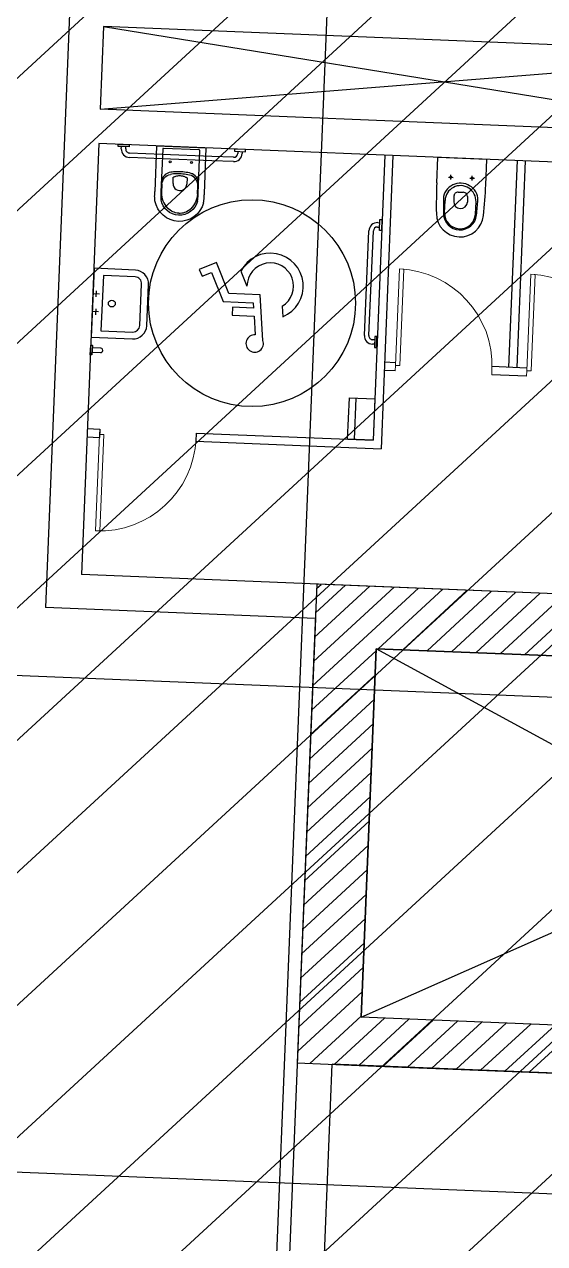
# Model space of a CAD drawing. Extents: x -678889171 to 586587, y -792238163 to 335485.
# Drawn here: x -678816640 to -678812869, y -792117444 to -792108600 of the extents above; entities that cross this region are included whole.
import ezdxf
from ezdxf.enums import TextEntityAlignment as Align

# ---------------------------------------------------------------- set-up
doc = ezdxf.new("R2010")
doc.units = 0
doc.header["$MEASUREMENT"] = 0
for name, color, linetype in [('A-FLOR-PATT', 252, 'Continuous'), ('A-SITE-PATT', 252, 'Continuous'), ('A-WALL', 252, 'Continuous')]:
    doc.layers.add(name, color=color, linetype=linetype)
doc.layers.add('BASEMENT3 LAYOUT$0$HATCH6', color=252, linetype='Continuous', lineweight=15)
doc.layers.add('Ground floor Towers$0$04-Ground Floor$0$$2$A-DOOR-FULL', color=252, linetype='Continuous', lineweight=20)
doc.styles.add('Ground floor Towers$0$$Bas01-Rname$0$EN-SC', font='swissc.ttf')
doc.styles.add('Ground floor Towers$0$$Bas01-Rname$0$EN-SCL', font='swisscl.ttf')
doc.styles.add('Ground floor Towers$0$04-Ground Floor$0$V2-lower ground$0$LEVEL  FOR LICENSE LOWER GR$0$$LG- LEVEL$0$AR-SR', font='sarb.shx')

# ---------------------------------------------------------------- blocks, each defined once
blk = doc.blocks.new('A$C61C61320')
at = {"layer": 'BASEMENT3 LAYOUT$0$HATCH6'}
h = blk.add_hatch(dxfattribs=at)
h.set_pattern_fill('JIS_WOOD', color=256, scale=1000, style=0)
h.set_pattern_definition([(45, (-845711.5632553247, -470537.5133829243), (-499.9999991609842, 499.9999991609843), [])])
h.paths.add_polyline_path([(-57054.4839232408, -202715.6827627594), (-61988.72938809986, -237934.2497828866), (-80426.45722685638, -233625.2072105513), (-117920.8563015934, -232159.4412755717), (-127624.8318891085, -221284.5855308848), (-127624.8318891085, -154987.425217584), (-104462.5924733605, -154589.848100547), (-93882.62928564264, -154028.8445178776), (-93529.7361727003, -176713.0896850609), (-93352.28011348587, -178273.3977080029), (-93352.28011348587, -194674.8746110406), (-91405.28890382661, -196764.3988851835), (-82930.71560722869, -197602.72102616), (-65142.08317814791, -199622.3395659931), (-55832.26724016038, -200866.3395951205)])
blk = doc.blocks.new('Ground floor Towers$0$04-Ground Floor$0$$0$$DD-04-LEVEL LG$0$a-up-t3-a$0$WATG_DOORSINGLE_M3')
at = {"layer": 'Ground floor Towers$0$04-Ground Floor$0$$2$A-DOOR-FULL'}
for p, q in [((0, -50), (0, 0)), ((900, -50), (900, 0))]:
    blk.add_line(p, q, dxfattribs=at)
blk.add_lwpolyline([(900, -50), (900, -950), (860, -950), (860, -50)], close=True, dxfattribs=at)
blk.add_arc((900, -50), 900.0000000000002, 180, 270, dxfattribs=at)
blk = doc.blocks.new('GR')
at = {"layer": 'A-FLOR-PATT'}
for p, q in [((-13480, 45010), (-13480, 94940)), ((-15346.15301367064, 79123.93186246298), (-15346.15301367061, 70723.74461563709)), ((-15096.15301367062, 74351.21501060142, 9.274887098571158e-06), (-10142.48381155904, 74951.21501060204, 3.368595555727349e-06)), ((-15096.15301367071, 74951.21501060155, 5.470932810957771e-05), (-10142.48381155881, 74351.21501060169, 4.365499897477677e-06)), ((-10142.48381155904, 74951.21501060204, 5.470932810958748e-05), (-15096.15301367071, 74951.21501060153, 5.470932810958748e-05)), ((-15096.15301367071, 74951.21501060153, 9.274887098571158e-06), (-15096.15301367062, 74351.21501060142, 9.274887098571158e-06)), ((-10142.48381155881, 74351.21501060153, 6.076628546028428e-05), (-15096.15301367062, 74351.21501060142, 6.076628546028428e-05)), ((-10142.48381155892, 74101.21501060155, 6.076628546028428e-05), (-15096.15301367061, 74101.21501060142, 6.076628546028428e-05)), ((-15096.15301367061, 74101.2150106014), (-15096.15301367073, 70973.74461563709)), ((-14955.98908926979, 74086.21501060142, 6.072938275174352e-05), (-14955.98908926979, 74101.21501060142, 6.072938275174352e-05)), ((-14955.98908926979, 74101.21501060142, 6.072938275174352e-05), (-14875.98908926979, 74101.21501060142, 6.072938275174352e-05)), ((-14875.98908926979, 74086.21501060142, 6.072938275174352e-05), (-14955.98908926979, 74086.21501060142, 6.072938275174352e-05)), ((-14931.98908926979, 74071.21501060142, 6.072938273651881e-05), (-14931.98908926979, 74086.21501060142, 6.072938273651881e-05)), ((-14899.98908926979, 74071.21501060142, 6.072938273651565e-05), (-14899.98908926979, 74086.21501060142, 6.072938273651565e-05)), ((-14875.98908926979, 74101.21501060142, 6.072938275174352e-05), (-14875.98908926979, 74086.21501060142, 6.072938275174352e-05)), ((-14633.46848590517, 74042.20773615234, 6.072938273651565e-05), (-14870.98908926979, 74042.21501060142, 6.072938273651565e-05)), ((-14677.08351011158, 74101.0948008758, 6.072957692984421e-05), (-14677.08352680162, 73771.08012077825, 6.072957659493776e-05)), ((-14317.06749487989, 74101.09478275519, 6.07295769298087e-05), (-14677.08351011158, 74101.0948009625, 6.072957692984421e-05)), ((-14273.45247068425, 74042.20565830467, 6.072938269182768e-05), (-14633.46848590527, 74042.20565830467, 6.072938269182768e-05)), ((-14632.08150922839, 74081.09390875974, 6.072957690954242e-05), (-14632.08152502433, 73771.08011791711, 6.072957659493332e-05)), ((-14367.06971998424, 74086.09411736378, 6.072957691459061e-05), (-14627.0812864378, 74086.09413119267, 6.072957691461626e-05)), ((-14362.0695139433, 73771.0801040882, 6.072957659490669e-05), (-14362.06949773012, 74081.09389493083, 6.072957690951578e-05)), ((-14317.06751162954, 73771.08010170392, 6.072957659490225e-05), (-14317.06749487989, 74101.09478275519, 6.07295769298087e-05)), ((-14116.40644228076, 74042.21501060142, 6.072938269178224e-05), (-14273.45247068474, 74042.1958598788, 6.072938269178224e-05)), ((-14111.40644228076, 74101.21501060142, 6.072938275165237e-05), (-14111.40644228076, 74086.21501060142, 6.072938275165237e-05)), ((-14031.40644228075, 74101.21501060142, 6.072938275165237e-05), (-14111.40644228076, 74101.21501060142, 6.072938275165237e-05)), ((-14111.40644228076, 74086.21501060142, 6.072938275165237e-05), (-14031.40644228075, 74086.21501060142, 6.072938275165237e-05)), ((-14087.40644228076, 74086.21501060142, 6.072938269178224e-05), (-14087.40644228076, 74071.21501060142, 6.072938269178224e-05)), ((-14055.40644228075, 74086.21501060142, 6.072938265930791e-05), (-14055.40644228075, 74071.21501060142, 6.072938265930791e-05)), ((-14031.40644228075, 74086.21501060142, 6.072938275165237e-05), (-14031.40644228075, 74101.21501060142, 6.072938275165237e-05)), ((-13022.48381155895, 74101.21501060107, 2.676489315704492e-06), (-13022.48381155892, 72032.51652359354)), ((-12962.48381155892, 74101.21501060142, 3.110678454567445e-06), (-12962.48381155886, 71972.51652359354, 5.37787942000331e-07)), ((-12636.79783857077, 73917.36722154598, 6.07662854602905e-05), (-12636.38793673475, 74101.60991037365, 6.07662854602905e-05)), ((-12281.38881530388, 74100.82011082943, 6.07662854602905e-05), (-12636.38793673475, 74101.60991037363, 6.07662854602905e-05)), ((-12281.79871713991, 73916.57742200178, 6.07662854602905e-05), (-12281.38881530389, 74100.82011082943, 6.07662854602905e-05)), ((-12062.48381155892, 74101.21501060142, 3.110678454567445e-06), (-12062.48381155895, 72601.21501060153, 1.297675912213427e-06)), ((-12002.48381155895, 74101.21501060142, 3.110678454567445e-06), (-12002.48381155895, 72601.21501060153, 1.297675912213427e-06)), ((-14633.46848752352, 74010.20773662906, 6.072938273651881e-05), (-14870.98908926979, 74010.21501060142, 6.072938273651881e-05)), ((-14273.45247230838, 74010.20565830467, 6.072938265935335e-05), (-14633.46848752363, 74010.20565830467, 6.072938265935335e-05)), ((-14116.40644228076, 74010.21501060142, 6.072938265930791e-05), (-14273.45247230888, 74010.19585987866, 6.072938265930791e-05)), ((-12554.19961115205, 73961.4267118871, 6.076625298457556e-05), (-12519.19969777155, 73961.3488443264, 6.076625298457556e-05)), ((-12536.73858824215, 73943.8878214165, 6.076624892511118e-05), (-12536.66072068145, 73978.88773479701, 6.076625704403992e-05)), ((-12399.19999475266, 73961.08186983259, 6.076625298457556e-05), (-12364.20008137215, 73961.00400227192, 6.076625298457556e-05)), ((-12381.73897184276, 73943.54297936201, 6.076624892511119e-05), (-12381.66110428206, 73978.54289274251, 6.076625704403992e-05)), ((-14557.62320623522, 73901.6939242083, 6.072957672747586e-05), (-14567.89066323701, 73899.81284096392, 6.072957672556791e-05)), ((-14556.5821590816, 73917.04960731894, 6.072957674305906e-05), (-14566.84461604454, 73915.29753047712, 6.072957674128203e-05)), ((-14547.13373893729, 73903.24199293238, 6.072957672904584e-05), (-14557.62320623522, 73901.6939242083, 6.072957672747586e-05)), ((-14546.11869308243, 73918.48767101599, 6.072957674451741e-05), (-14556.5821590816, 73917.04960731894, 6.072957674305906e-05)), ((-14536.42226229695, 73904.45704618246, 6.072957673027785e-05), (-14547.13373893729, 73903.24199293238, 6.072957672904584e-05)), ((-14547.07773764392, 73879.2679264058, 6.072957670471641e-05), (-14546.20169880575, 73879.67994395985, 6.072957670513445e-05)), ((-14547.07774056467, 73834.47393346875, 6.072957665925844e-05), (-14547.07773764392, 73879.2679264058, 6.072957670471641e-05)), ((-14546.20169880575, 73879.67994395985, 6.072957670513445e-05), (-14544.70263252473, 73880.53698291269, 6.072957670600404e-05)), ((-14535.45321902874, 73919.6127210634, 6.072957674565808e-05), (-14546.11869308243, 73918.48767101599, 6.072957674451741e-05)), ((-14544.70263252473, 73880.53698291269, 6.072957670600404e-05), (-14542.58853815963, 73881.7480357979, 6.072957670723284e-05)), ((-14542.58853815963, 73881.7480357979, 6.072957670723284e-05), (-14539.86641682585, 73883.2211018531, 6.072957670872747e-05)), ((-14539.86641682585, 73883.2211018531, 6.072957670872747e-05), (-14536.54226924951, 73884.86417459359, 6.072957671039457e-05)), ((-14536.54226924951, 73884.86417459359, 6.072957671039457e-05), (-14532.62509511905, 73886.58525182643, 6.072957671214077e-05)), ((-14525.48977640541, 73905.34008536112, 6.07295767311729e-05), (-14536.42226229695, 73904.45704618246, 6.072957673027785e-05)), ((-14524.58673593884, 73920.4237560586, 6.072957674648007e-05), (-14535.45321902874, 73919.6127210634, 6.072957674565808e-05)), ((-14532.62509511905, 73886.58525182643, 6.072957671214077e-05), (-14528.12189471535, 73888.29332656205, 6.072957671387372e-05)), ((-14528.12189471535, 73888.29332656205, 6.072957671387372e-05), (-14523.03766777921, 73889.89539758924, 6.072957671549904e-05)), ((-14514.33527980048, 73905.88910909377, 6.072957673172896e-05), (-14525.48977640541, 73905.34008536112, 6.07295767311729e-05)), ((-14513.51924279939, 73920.92177740418, 6.072957674698438e-05), (-14524.58673593884, 73920.4237560586, 6.072957674648007e-05)), ((-14523.03766777921, 73889.89539758924, 6.072957671549904e-05), (-14518.55846914752, 73891.04144847931, 6.072957671666164e-05)), ((-14518.55846914752, 73891.04144847931, 6.072957671666164e-05), (-14513.71625331856, 73892.01349136549, 6.072957671764761e-05)), ((-14502.9597743616, 73906.10511782927, 6.072957673194705e-05), (-14514.33527980048, 73905.88910909377, 6.072957673172896e-05)), ((-14513.71625331856, 73892.01349136549, 6.072957671764761e-05), (-14508.51502208783, 73892.76652464645, 6.072957671841129e-05)), ((-14502.24974202268, 73921.10678510011, 6.072957674717102e-05), (-14513.51924279939, 73920.92177740418, 6.072957674698438e-05)), ((-14508.51502208783, 73892.76652464645, 6.072957671841129e-05), (-14502.95877468764, 73893.25254632796, 6.072957671890397e-05)), ((-14491.36125829694, 73905.98811156763, 6.072957673182717e-05), (-14502.9597743616, 73906.10511782927, 6.072957673194705e-05)), ((-14502.95877468764, 73893.25254632796, 6.072957671890397e-05), (-14497.05051216653, 73893.42455343413, 6.072957671907794e-05)), ((-14490.7802317049, 73920.97777917441, 6.072957674703897e-05), (-14502.24974202268, 73921.10678510011, 6.072957674717102e-05)), ((-14497.10051410474, 73893.42455343413, 6.072957671907795e-05), (-14491.19225116639, 73893.25254585111, 6.072957671890281e-05)), ((-14479.54273283386, 73905.53809078569, 6.072957673136931e-05), (-14491.36125829694, 73905.98811156763, 6.072957673182717e-05)), ((-14491.19225116639, 73893.25254585111, 6.072957671890281e-05), (-14485.63600370659, 73892.76652369273, 6.072957671840903e-05)), ((-14479.10871285575, 73920.5347581965, 6.072957674658823e-05), (-14490.7802317049, 73920.97777917441, 6.072957674703897e-05)), ((-14485.63600370659, 73892.76652369273, 6.072957671840903e-05), (-14480.43477301231, 73892.01348993492, 6.072957671764432e-05)), ((-14480.43477301231, 73892.01348993492, 6.072957671764432e-05), (-14475.5925574814, 73891.04144609501, 6.07295767166574e-05)), ((-14467.50119668541, 73904.75505643718, 6.072957673057348e-05), (-14479.54273283386, 73905.53809078569, 6.072957673136931e-05)), ((-14467.23618449352, 73919.77872404583, 6.072957674581982e-05), (-14479.10871285575, 73920.5347581965, 6.072957674658823e-05)), ((-14475.5925574814, 73891.04144609501, 6.07295767166574e-05), (-14471.11335831324, 73889.89539472808, 6.072957671549392e-05)), ((-14471.11335831324, 73889.89539472808, 6.072957671549392e-05), (-14466.02913185397, 73888.2933237009, 6.072957671386759e-05)), ((-14455.2386517626, 73903.63900613779, 6.072957672943968e-05), (-14467.50119668541, 73904.75505643718, 6.072957673057348e-05)), ((-14455.1626474527, 73918.7096762455, 6.072957674473374e-05), (-14467.23618449352, 73919.77872404583, 6.072957674581982e-05)), ((-14466.02913185397, 73888.2933237009, 6.072957671386759e-05), (-14461.52593204634, 73886.58524753469, 6.072957671213376e-05)), ((-14461.52593204634, 73886.58524753469, 6.072957671213376e-05), (-14457.60875815431, 73884.86417030187, 6.072957671038678e-05)), ((-14457.60875815431, 73884.86417030187, 6.072957671038678e-05), (-14454.28460992229, 73883.22109756136, 6.072957670871903e-05)), ((-14442.75409606681, 73902.18994084127, 6.072957672796791e-05), (-14455.2386517626, 73903.63900613779, 6.072957672943968e-05)), ((-14442.88710140366, 73917.32661434669, 6.072957674332897e-05), (-14455.1626474527, 73918.7096762455, 6.072957674473374e-05)), ((-14454.28460992229, 73883.22109756136, 6.072957670871903e-05), (-14451.56248930379, 73881.74803198302, 6.072957670722386e-05)), ((-14451.56248930379, 73881.74803198302, 6.072957670722386e-05), (-14449.44839517712, 73880.53697766725, 6.072957670599465e-05)), ((-14449.44839517712, 73880.53697766725, 6.072957670599465e-05), (-14447.94932865767, 73879.67993919126, 6.072957670512476e-05)), ((-14447.94932865767, 73879.67993919126, 6.072957670512476e-05), (-14447.07328940225, 73879.26792116035, 6.072957670470654e-05)), ((-14447.07328940225, 73879.26792116035, 6.072957670470654e-05), (-14447.07329232301, 73834.47392870017, 6.072957665924857e-05)), ((-14430.41054679526, 73915.62953787253, 6.07295767416055e-05), (-14442.88710140366, 73917.32661434669, 6.072957674332897e-05)), ((-14430.04753061135, 73900.4078605476, 6.072957672615816e-05), (-14442.75409606681, 73902.18994084127, 6.072957672796791e-05)), ((-12479.03417792187, 73855.90975897765, 6.076622854672424e-05), (-12439.8342749357, 73855.82254730967, 6.076622854672424e-05)), ((-14677.06852662548, 73765.09585388764, 6.072957658886479e-05), (-14677.08352680162, 73771.08012077825, 6.072957659493776e-05)), ((-14677.02252451568, 73759.34959845463, 6.072957658303335e-05), (-14677.06852662548, 73765.09585388764, 6.072957658886479e-05)), ((-14676.94652193439, 73753.8403535535, 6.072957657744244e-05), (-14677.02252451568, 73759.34959845463, 6.072957658303335e-05)), ((-14676.84051739144, 73748.56811870738, 6.072957657209205e-05), (-14676.94652193439, 73753.8403535535, 6.072957657744244e-05)), ((-14632.08152502433, 73771.08011791711, 6.072957659493332e-05), (-14632.06752476059, 73765.36886388854, 6.072957658913741e-05)), ((-14632.06752476059, 73765.36886388854, 6.072957658913741e-05), (-14632.02452316287, 73759.91062089762, 6.072957658359826e-05)), ((-14632.02452316287, 73759.91062089762, 6.072957658359826e-05), (-14631.92351895679, 73753.02531485542, 6.072957657661088e-05)), ((-14631.92351895679, 73753.02531485542, 6.072957657661088e-05), (-14631.77151236364, 73746.5940280526, 6.072957657008425e-05)), ((-14627.08129961101, 73826.3875775994, 6.072957665106011e-05), (-14627.08130282981, 73763.46377893176, 6.072957658720359e-05)), ((-14367.06973631664, 73763.46376557973, 6.072957658717795e-05), (-14367.06973369392, 73826.31356155047, 6.072957665095936e-05)), ((-14362.37912872529, 73746.59401470056, 6.072957657005768e-05), (-14362.22782156415, 73753.02530102652, 6.072957657658428e-05)), ((-14362.22782156415, 73753.02530102652, 6.072957657658428e-05), (-14362.12651681809, 73759.91060754558, 6.072957658357163e-05)), ((-14362.12651681809, 73759.91060754558, 6.072957658357163e-05), (-14362.08371442795, 73765.36885005963, 6.072957658911078e-05)), ((-14362.08371442795, 73765.36885005963, 6.072957658911078e-05), (-14362.0695139433, 73771.0801040882, 6.072957659490669e-05)), ((-14317.3108876246, 73748.5681001099, 6.072957657205658e-05), (-14317.20441075343, 73753.84033543288, 6.072957657740695e-05)), ((-14317.20441075343, 73753.84033543288, 6.072957657740695e-05), (-14317.12835577732, 73759.34957985715, 6.072957658299785e-05)), ((-14317.12835577732, 73759.34957985715, 6.072957658299785e-05), (-14317.08272305394, 73765.09583576703, 6.072957658882928e-05)), ((-14317.08272305394, 73765.09583576703, 6.072957658882928e-05), (-14317.06751162954, 73771.08010170392, 6.072957659490225e-05)), ((-12571.56324259065, 73702.35994906067, 6.076619288020362e-05), (-12571.84511117187, 73790.85820517041, 6.076621340889406e-05)), ((-12509.10084730004, 73825.97657684638, 6.076622158764246e-05), (-12509.18780552871, 73786.89058976615, 6.076621252086735e-05)), ((-12409.90109280443, 73825.75587793149, 6.076622158764247e-05), (-12409.98805103311, 73786.66989085125, 6.076621252086735e-05)), ((-12347.98935593404, 73701.86254345282, 6.076619288020363e-05), (-12347.31371149887, 73790.35866929436, 6.076621340889406e-05)), ((-14676.70351145128, 73743.53489529087, 6.07295765669842e-05), (-14676.84051739144, 73748.56811870738, 6.072957657209205e-05)), ((-14676.53550411391, 73738.73768100365, 6.072957656211586e-05), (-14676.70351145128, 73743.53489529087, 6.07295765669842e-05)), ((-14676.3384957406, 73734.17947909975, 6.072957655749007e-05), (-14676.53550411391, 73738.73768100365, 6.072957656211586e-05)), ((-14676.11048549322, 73729.85828677402, 6.072957655310481e-05), (-14676.3384957406, 73734.17947909975, 6.072957655749007e-05)), ((-14675.8514743255, 73725.77410498016, 6.072957654896006e-05), (-14676.11048549322, 73729.85828677402, 6.072957655310481e-05)), ((-14675.56246167297, 73721.92793369017, 6.072957654505685e-05), (-14675.8514743255, 73725.77410498016, 6.072957654896006e-05)), ((-14675.24344759524, 73718.31977290407, 6.072957654139517e-05), (-14675.56246167297, 73721.92793369017, 6.072957654505685e-05)), ((-14674.89343259717, 73714.94862312671, 6.072957653797402e-05), (-14675.24344759524, 73718.31977290407, 6.072957654139517e-05)), ((-14674.51241524817, 73711.81448340436, 6.072957653479338e-05), (-14674.89343259717, 73714.94862312671, 6.072957653797402e-05)), ((-14674.10239734008, 73708.91935463477, 6.07295765318553e-05), (-14674.51241524817, 73711.81448340436, 6.072957653479338e-05)), ((-14673.66137755794, 73706.26023642503, 6.072957652915673e-05), (-14674.10239734008, 73708.91935463477, 6.07295765318553e-05)), ((-14673.18935679583, 73703.8401286912, 6.07295765267007e-05), (-14673.66137755794, 73706.26023642503, 6.072957652915673e-05)), ((-14631.77151236364, 73746.5940280526, 6.072957657008425e-05), (-14631.57550378351, 73740.65576464275, 6.072957656405795e-05)), ((-14631.57550378351, 73740.65576464275, 6.072957656405795e-05), (-14631.3334932724, 73735.21452260649, 6.072957655853602e-05)), ((-14631.3334932724, 73735.21452260649, 6.072957655853602e-05), (-14631.04948131439, 73730.2813030664, 6.072957655352965e-05)), ((-14631.04948131439, 73730.2813030664, 6.072957655352965e-05), (-14630.73846760877, 73725.91510818561, 6.072957654909871e-05)), ((-14630.73846760877, 73725.91510818561, 6.072957654909871e-05), (-14630.40245275521, 73722.12493961958, 6.072957654525232e-05)), ((-14630.40245275521, 73722.12493961958, 6.072957654525232e-05), (-14630.04543676097, 73718.90379708743, 6.07295765419834e-05)), ((-14630.04543676097, 73718.90379708743, 6.07295765419834e-05), (-14629.68942109636, 73716.21167694042, 6.072957653925134e-05)), ((-14629.68942109636, 73716.21167694042, 6.072957653925134e-05), (-14629.4234092901, 73714.53360231864, 6.072957653754836e-05)), ((-14629.4234092901, 73714.53360231864, 6.072957653754836e-05), (-14629.16139790834, 73713.14954044782, 6.072957653614376e-05)), ((-14364.99004626969, 73713.14952757265, 6.07295765361177e-05), (-14364.72713463893, 73714.5335889666, 6.072957653752225e-05)), ((-14364.72713463893, 73714.5335889666, 6.072957653752225e-05), (-14364.4621229835, 73716.21166358839, 6.072957653922518e-05)), ((-14364.4621229835, 73716.21166358839, 6.072957653922518e-05), (-14364.1053067929, 73718.90378325855, 6.072957654195717e-05)), ((-14364.1053067929, 73718.90378325855, 6.072957654195717e-05), (-14363.74819083722, 73722.1249267444, 6.072957654522602e-05)), ((-14363.74819083722, 73722.1249267444, 6.072957654522602e-05), (-14363.41227546824, 73725.91509435672, 6.072957654907233e-05)), ((-14363.41227546824, 73725.91509435672, 6.072957654907233e-05), (-14363.10116144354, 73730.28128971436, 6.072957655350322e-05)), ((-14363.10116144354, 73730.28128971436, 6.072957655350322e-05), (-14362.81734887194, 73735.21450877759, 6.072957655850953e-05)), ((-14362.81734887194, 73735.21450877759, 6.072957655850953e-05), (-14362.57583786997, 73740.65575129072, 6.072957656403141e-05)), ((-14362.57583786997, 73740.65575129072, 6.072957656403141e-05), (-14362.37912872529, 73746.59401470056, 6.072957657005768e-05)), ((-14320.9615081781, 73703.84011057057, 6.072957652666595e-05), (-14320.48996743355, 73706.26021830442, 6.072957652912189e-05)), ((-14320.48996743355, 73706.26021830442, 6.072957652912189e-05), (-14320.04884745154, 73708.919336991, 6.072957653182038e-05)), ((-14320.04884745154, 73708.919336991, 6.072957653182038e-05), (-14319.63815890176, 73711.81446528375, 6.072957653475838e-05)), ((-14319.63815890176, 73711.81446528375, 6.072957653475838e-05), (-14319.2578819946, 73714.94860548295, 6.072957653793894e-05)), ((-14319.2578819946, 73714.94860548295, 6.072957653793894e-05), (-14318.90803604281, 73718.31975526031, 6.072957654136002e-05)), ((-14318.90803604281, 73718.31975526031, 6.072957654136002e-05), (-14318.58860191247, 73721.9279150927, 6.072957654502164e-05)), ((-14318.58860191247, 73721.9279150927, 6.072957654502164e-05), (-14318.29959861828, 73725.77408638268, 6.072957654892479e-05)), ((-14318.29959861828, 73725.77408638268, 6.072957654892479e-05), (-14318.0410109008, 73729.85826769967, 6.072957655306949e-05)), ((-14318.0410109008, 73729.85826769967, 6.072957655306949e-05), (-14317.81284787992, 73734.17946002542, 6.072957655745471e-05)), ((-14317.81284787992, 73734.17946002542, 6.072957655745471e-05), (-14317.61510562158, 73738.73766288302, 6.072957656208046e-05)), ((-14317.61510562158, 73738.73766288302, 6.072957656208046e-05), (-14317.44778662927, 73743.53487717026, 6.072957656694876e-05)), ((-14317.44778662927, 73743.53487717026, 6.072957656694876e-05), (-14317.3108876246, 73748.5681001099, 6.072957657205658e-05)), ((-13053.19114221232, 73578.69272162566, 6.072963584314628e-05), (-13038.191199194, 73578.65137616385, 6.072963584314628e-05)), ((-13053.10293856046, 73610.69260006475, 6.072963587562048e-05), (-13038.10299554214, 73610.65125460294, 6.072963587562048e-05)), ((-13038.25735193289, 73554.65146733454, 6.072963589993269e-05), (-13038.03684280325, 73634.65116343225, 6.072963589993269e-05)), ((-13038.03684280325, 73634.65116343225, 6.072963589993269e-05), (-13023.03689978493, 73634.60981797043, 6.072963589993269e-05)), ((-13023.03689978493, 73634.60981797043, 6.072963589993269e-05), (-13023.25740891457, 73554.61012187274, 6.072963589993269e-05)), ((-13116.36568177793, 72789.86385707161, 6.072963587562048e-05), (-13114.2708450463, 73549.86097000161, 6.072963587562048e-05)), ((-13084.36580333885, 72789.77565341975, 6.072963584314628e-05), (-13082.27096660723, 73549.77276634975, 6.072963584314628e-05)), ((-13023.25740891457, 73554.61012187274, 6.072963589993269e-05), (-13038.25735193289, 73554.65146733454, 6.072963589993269e-05)), ((-14210.22346063345, 73273.77962919982, 9.274887098571161e-06), (-14331.42770034276, 73219.47587730753, 9.274887098571161e-06)), ((-14111.82656744098, 73054.16090742603, 9.274887098571161e-06), (-14210.22346063345, 73273.77962919982, 9.274887098571161e-06)), ((-15094.42327669636, 73196.63763593226), (-15095.80145875663, 72696.63953532166)), ((-14794.42441632999, 73195.8107266961), (-15094.42327669636, 73196.63763593226)), ((-15024.56136081689, 73146.44488038277), (-15025.66390646512, 72746.4463998943)), ((-14794.56223453602, 73145.81091663505), (-15024.56136081689, 73146.44488038277)), ((-14331.42770034276, 73219.47587730753, 9.274887098571161e-06), (-14309.77274190821, 73171.14270218901, 9.274887098571161e-06)), ((-14309.77274190821, 73171.14270218901, 9.274887098571161e-06), (-14241.55151144972, 73201.70820709624, 9.274887098571161e-06)), ((-14241.55151144972, 73201.70820709624, 9.274887098571161e-06), (-14148.62026293694, 72994.28862922391, 9.274887098571161e-06)), ((-14029.83749015021, 73219.64702417489, 9.274887217612674e-06), (-13981.25807999619, 73111.21933316614, 9.274887217612674e-06)), ((-14745.52715191715, 72795.6744280016), (-14744.70024268098, 73095.67328836795)), ((-14695.5273418561, 72795.53660979557), (-14694.70043261993, 73095.53547016192)), ((-13883.28694150897, 73053.64385493775, 9.274887098571161e-06), (-14111.82656744098, 73054.16090742603, 9.274887098571161e-06)), ((-13849.97799234204, 72722.84215474091, 9.274887098571161e-06), (-13883.28694150897, 73053.64385493775, 9.274887098571161e-06)), ((-15047.7946648393, 73011.10318167313), (-15090.83967136536, 73011.22182983541)), ((-15069.37649218347, 72989.64000249123), (-15069.25784402118, 73032.68500901731)), ((-14148.62026293694, 72994.28862922391, 9.274887098571161e-06), (-13930.76563917335, 72993.79575071731, 9.274887098571161e-06)), ((-13930.76563917335, 72993.79575071731, 9.274887098571161e-06), (-13926.77607910917, 72954.17417253615, 9.274887098571161e-06)), ((-13720.47514009727, 72976.53487095678, 9.274887217612674e-06), (-13712.9027627031, 72901.33119733381, 9.274887217612674e-06)), ((-15048.15075828506, 72881.9141204798), (-15091.19576481112, 72882.03276864208)), ((-15069.61393746695, 72903.49594782398), (-15069.73258562922, 72860.45094129792)), ((-14080.38104055886, 72954.52169181278, 9.274887098571161e-06), (-14080.51260828559, 72896.3681165128, 9.274887098571161e-06)), ((-14080.51260828559, 72896.3681165128, 9.274887098571161e-06), (-13920.91913906147, 72896.00704896366, 9.274887098571161e-06)), ((-13926.77607910917, 72954.17417253615, 9.274887098571161e-06), (-14080.38104055886, 72954.52169181278, 9.274887098571161e-06)), ((-13920.91913906147, 72896.00704896366, 9.274887098571161e-06), (-13907.39934909495, 72761.73773859945, 9.274887098571161e-06)), ((-13040.37975230571, 72784.65439239235, 6.072963495615124e-05), (-13040.60026143536, 72704.65469629466, 6.072963495615124e-05)), ((-13025.3798092874, 72784.61304693055, 6.072963495615124e-05), (-13040.37975230571, 72784.65439239235, 6.072963495615124e-05)), ((-13025.60031841705, 72704.61335083283, 6.072963495615124e-05), (-13025.3798092874, 72784.61304693055, 6.072963495615124e-05)), ((-15095.80145875663, 72696.63953532166), (-14795.80259839026, 72695.8126260855)), ((-15025.66390646512, 72746.4463998943), (-14795.66478018425, 72745.81243614656)), ((-13040.53410869647, 72728.65460512397, 6.072963587562048e-05), (-13055.53405171479, 72728.69595058577, 6.072963587562048e-05)), ((-13040.44590504461, 72760.65448356305, 6.072963584314628e-05), (-13055.44584806293, 72760.69582902486, 6.072963584314628e-05)), ((-13040.60026143536, 72704.65469629466, 6.072963495615124e-05), (-13025.60031841705, 72704.61335083283, 6.072963495615124e-05)), ((-15096.15301367067, 72569.07747154594), (-15095.96017601598, 72639.07720592857)), ((-15095.96017601598, 72639.07720592857), (-15085.96021396117, 72639.04965769222)), ((-15085.96021396117, 72639.04965769222), (-15084.96095590872, 72638.7789546929)), ((-15084.96095590872, 72638.7789546929), (-15084.23092454963, 72638.04488999225)), ((-15084.23092454963, 72638.04488999225), (-15083.96573119772, 72637.044155634)), ((-15083.96573119772, 72637.044155634), (-15084.14754955779, 72571.0444060732)), ((-15084.01118578779, 72620.54421824384), (-15084.10209496771, 72587.54434346338)), ((-15022.51141915146, 72620.37479659), (-15084.01118578779, 72620.54421824384)), ((-15014.26754021681, 72618.14149684555), (-15022.51141915146, 72620.37479659)), ((-15008.24478150573, 72612.0854630652), (-15014.26754021681, 72618.14149684555)), ((-15008.29023609581, 72595.58552567492), (-15006.05693635136, 72603.82940460979)), ((-15006.05693635136, 72603.82940460979), (-15008.24478150573, 72612.0854630652)), ((-15086.15305161611, 72569.04992330959), (-15096.15301367067, 72569.07747154594)), ((-15085.15231725779, 72569.3151166616), (-15086.15305161611, 72569.04992330959)), ((-15084.41825255725, 72570.04514802054), (-15085.15231725779, 72569.3151166616)), ((-15084.14754955779, 72571.0444060732), (-15084.41825255725, 72570.04514802054)), ((-15084.10209496771, 72587.54434346338), (-15022.60232833161, 72587.37492180958)), ((-15022.60232833161, 72587.37492180958), (-15014.34626987608, 72589.56276696398)), ((-15014.34626987608, 72589.56276696398), (-15008.29023609581, 72595.58552567492)), ((-12882.33161954323, 72601.21501060153, 6.076628546028428e-05), (-12962.48381155892, 72601.21501060153, 6.076628546028428e-05)), ((-12882.33161954317, 72541.21501060107, 6.076628546028428e-05), (-12962.48381155895, 72541.21501060142, 6.076628546028428e-05)), ((-11929.33958201454, 72601.21501060153, 6.076628546028428e-05), (-12182.33335193311, 72601.21501060153, 6.076628546028428e-05)), ((-11929.33958201454, 72541.21501060107, 6.076628546028428e-05), (-12182.33335193311, 72541.21501060142, 6.076628546028428e-05)), ((-13207.48310878496, 72033.02645095601), (-13206.65619954888, 72333.02531132237)), ((-13206.65619954888, 72333.02531132237), (-13021.65690232285, 72332.51538396005)), ((-13157.48329872379, 72032.88863274996), (-13156.6563894877, 72332.88749311633)), ((-13021.65690232285, 72332.51538396005), (-13022.48381155892, 72032.5165235937)), ((-15096.15301367068, 72032.51652359315, 6.076628546028428e-05), (-15004.95707283681, 72032.51652359354, 6.076628546028428e-05)), ((-15004.95707283681, 72032.51652359354, 6.076628546028428e-05), (-15005.09056041407, 71972.51652359354, 6.076628546028428e-05)), ((-14304.95832220613, 72032.51652359308, 6.076628546028411e-05), (-13022.48381155892, 72032.5165235937, 6.076628546028411e-05)), ((-14304.95832220613, 72032.51652359308, 8.098463951426847e-06), (-14304.95832220613, 71972.51652359354, 6.076628546027663e-05)), ((-13022.48381155892, 72032.5165235937), (-13207.48310878496, 72033.02645095601)), ((-15096.15301367069, 71972.51652359354, 6.076628546028428e-05), (-15005.09056041407, 71972.51652359354, 6.076628546028428e-05)), ((-14304.95832220613, 71972.51652359354, 6.076628546028432e-05), (-12962.48381155886, 71972.51652359353, 6.076628546028432e-05)), ((-10142.48381155892, 70973.78143569265, -9.850828962868759e-06), (-15096.15301345606, 70973.78143569265)), ((-13388.82184439647, 70941.21201075826), (-13357.1608236506, 70972.87407544558)), ((-13388.82184439656, 70764.43240105698), (-13180.38704261428, 70972.87407544561)), ((-13388.82184439676, 70587.65279135559), (-13003.61326157805, 70972.87407544552)), ((-13388.82184439691, 70410.87318165434), (-12826.83948054188, 70972.87407544555)), ((-13388.82184439682, 70234.09357195321), (-12650.06569950553, 70972.87407544561)), ((-7070.437945935992, 70972.87407544546), (-13388.8218443963, 70972.87407544546)), ((-13388.8218443963, 70972.87407544546), (-13388.82184439676, 70522.87407544546)), ((-12923.27708135545, 70522.87407544546), (-12473.29191846933, 70972.87407544549)), ((-12746.50330031922, 70522.87407544552), (-12296.5181374331, 70972.87407544555)), ((-12569.72951928293, 70522.87407544552), (-12119.74435639678, 70972.87407544558)), ((-12392.95573824673, 70522.87407544555), (-11942.97057536055, 70972.87407544561)), ((-12216.18195721044, 70522.87407544543), (-11766.19679432426, 70972.87407544552)), ((-12039.40817617421, 70522.87407544549), (-11589.42301328806, 70972.87407544552)), ((-11862.63439513801, 70522.87407544552), (-11412.64923225189, 70972.87407544555)), ((-13387.93652671954, 70723.78143569265), (-15346.15301345615, 70723.78143569265)), ((-13387.93652671954, 70723.78143569265), (-13387.9365267196, 67249.0093351189)), ((-13388.82184439676, 70522.87407544546), (-13388.82184439676, 70522.87407544453)), ((-13388.82184439676, 70522.87407544453), (-13388.82184439676, 67498.17159931606)), ((-13388.82184439679, 70057.31396225208), (-12938.82184439679, 70507.3287998552)), ((-12938.82184439676, 67847.50233488192), (-12938.82184439676, 70522.87407544546)), ((-12938.82184439676, 70522.87407544546), (-7520.437945924117, 70522.87407544546)), ((-7520.437945924117, 70522.87407544546), (-12938.82184439676, 70522.87407544546)), ((-12938.82184439676, 70522.87407544546), (-12938.82184439676, 67847.50233488191)), ((-12938.82184439676, 67847.50233488191, 0.0001720422549533716), (-7520.437945924117, 70522.87407544546, 0.0001720422549533716)), ((-7520.422688514227, 67848.76749976224, 0.0001720422549533716), (-12938.82184439676, 70522.87407544546, 0.0001720422549533716)), ((-13388.82184439691, 69880.53435255087), (-12938.82184439682, 70330.54919015407)), ((-47245.00000000003, 70225.00000000001), (16455, 70225)), ((-13388.82184439682, 69703.75474284976), (-12938.82184439676, 70153.76958045296)), ((-13388.82184439688, 69526.97513314863), (-12938.82184439679, 69976.98997075183)), ((-13388.82184439679, 69350.19552344742), (-12938.82184439671, 69800.21036105062)), ((-13388.82184439682, 69173.41591374628), (-12938.82184439682, 69623.43075134943)), ((-13388.82184439688, 68996.63630404518), (-12938.82184439688, 69446.6511416483)), ((-13388.82184439679, 68819.85669434405), (-12938.82184439679, 69269.8715319472)), ((-13388.82184439682, 68643.07708464283), (-12938.82184439682, 69093.09192224595)), ((-13388.82184439676, 68466.2974749417), (-12938.82184439676, 68916.31231254485)), ((-13388.82184439679, 68289.5178652406), (-12938.82184439679, 68739.53270284372)), ((-13388.82184439682, 68112.73825553936), (-12938.82184439682, 68562.7530931425)), ((-13388.82184439685, 67935.95864583817), (-12938.82184439682, 68385.97348344128)), ((-13388.82184439688, 67759.17903613704), (-12938.82184439688, 68209.19387374018)), ((-13388.82184439679, 67582.39942643594), (-12938.82184439679, 68032.41426403905)), ((-13296.27311337396, 67498.17159931612), (-12938.82184439682, 67855.63465433783)), ((-13119.49933233773, 67498.17159931618), (-12770.14072991631, 67847.54172094713)), ((-12942.72555130141, 67498.17159931618), (-12593.32566494567, 67847.5830062427)), ((-7520.519668898545, 67848.7674771176), (-12939.35332362202, 67847.50221078459, 0.0001720422549533716)), ((-11128.74452861462, 67847.50254159808), (-12937.93652693397, 67847.50254159843)), ((-12765.93421549126, 67498.18915466889), (-12416.51059997507, 67847.62429153823)), ((-12589.1424832636, 67498.20710645212), (-12239.69553500452, 67847.66557683374)), ((-12412.35075103605, 67498.2250582354), (-12062.88047003403, 67847.70686212927)), ((-12235.5590188085, 67498.24301001866), (-11886.06540506348, 67847.74814742489)), ((-12058.76728658093, 67498.26096180172), (-11709.25034009278, 67847.7894327204)), ((-11881.97555435341, 67498.27891358497), (-11532.43527512232, 67847.83071801593)), ((-11705.18382212578, 67498.2968653682), (-11355.62021015177, 67847.87200331141)), ((-13388.82184439676, 67498.17159931606), (-12938.82184439676, 67498.17159931606)), ((-13134.45267277618, 62172.89012640656), (-13134.45508772944, 67498.17159931606)), ((-11128.74452861468, 67499.2433904798, 0.0001720422549533716), (-13134.45429451653, 67499.0355967943, 0.0001720422549533716)), ((-12938.82184439676, 67498.17159931606), (-7070.437945870566, 67498.76748665853)), ((-13387.93697539446, 67249.00933507242), (-13387.93490491365, 62172.88605041162)), ((-50315, 66625), (42755, 66625))]:
    blk.add_line(p, q, dxfattribs=at)
for centre, radius in [((-14574.57895589889, 73990.99889845403, 6.072957681810627e-05), 7.50033364941828), ((-14419.57206041797, 73991.26890233974, 6.072957681836499e-05), 7.50033364941828), ((-12536.6996544618, 73961.38777810676, 6.076625298457556e-05), 7.5), ((-12381.70003806241, 73961.04293605227, 6.076625298457556e-05), 7.5), ((-13939.85152373955, 72990.19880925195, 9.274887098571161e-06), 750), ((-14955.11289955552, 72946.25269465009), 24.99999999999999)]:
    blk.add_circle(centre, radius, dxfattribs=at)
for centre, radius, start, end in [((-14870.98908926979, 74071.21501060142, 6.072938273651881e-05), 61, 180, 270.0000000000034), ((-14870.98908926979, 74071.21501060142, 6.072938273651565e-05), 29, 180, 270), ((-14627.08128697427, 74081.09390875974, 6.072957690954192e-05), 5.000222432945519, 90, 180), ((-14367.0697204611, 74081.09389445398, 6.072957690951627e-05), 5.000222432945519, 0, 90), ((-14116.40644228076, 74071.21501060142, 6.072938269178224e-05), 29, 270, 0), ((-14116.40644228076, 74071.21501060142, 6.072938265930791e-05), 61.00000000000364, 269.9999999999966, 0), ((-14552.07796299762, 73836.66903176534, 6.072957666148657e-05), 80.00355892712831, 100.6366917104105, 163.4186997384933), ((-14442.07306947281, 73836.48101747737, 6.072957666128492e-05), 80.00355892712831, 16.47198230892968, 81.61800238467683), ((-14442.07306959203, 73826.31356536533, 6.072957665096676e-05), 75.00333649418279, 0, 80.7813886694295), ((-8636.807737941424, 73908.46807175214, 6.076619079409943e-05), 3999.999999999977, 179.8725289637326, 183.0806863413671), ((-12484.49431349366, 73807.92446770458, 6.076621741281504e-05), 100, 146.1544320730276, 181.4968510045017), ((-12459.57806012835, 73791.21577780276, 6.076621354977883e-05), 112.2676204798005, 359.5625704283436, 180.1824874993479), ((-12459.57806012835, 73791.21577780276, 6.076621354977883e-05), 130, 33.5906258549544, 146.1544320730276), ((-12479.10092154532, 73825.90983322292, 6.076622158764246e-05), 30, 89.87252896377996, 179.8725289639886), ((-12439.90101855915, 73825.82262155494, 6.076622158764246e-05), 30, 359.8725289639886, 89.87252896377996), ((-12434.58770703479, 73807.81343583815, 6.076621741281504e-05), 100, 358.2482069227602, 33.5906258549544), ((-16281.78881776929, 73925.47657179573, 6.076624272152014e-05), 4000.000000000013, 356.6643715860964, 359.8725289637309), ((-14557.07818584781, 73828.23365657819, 6.072957665292665e-05), 75.00333649418279, 179.9367797570478, 180), ((-14477.07463002027, 73763.46377130202, 6.07295765871888e-05), 150.0066729883656, 180, 225.3010228077282), ((-14497.07551593718, 73834.47393108446, 6.07295766592535e-05), 50.0022243294552, 180, 0), ((-8636.8077379414, 73908.46807175204, 6.076624272152019e-05), 3949, 181.4968510045017, 183.0806863408409), ((-12459.58792828092, 73786.7802403087, 6.076621252086735e-05), 49.59999999999997, 179.8725289639886, 359.8725289639886), ((-16281.78881776928, 73925.4765717957, 6.076624272152008e-05), 3949, 356.6643715866452, 358.2482069227602), ((-12459.77495381754, 73702.71599682634, 6.076619079409944e-05), 171.5000000000023, 183.0806863413663, 356.6643715860944), ((-12459.77495381754, 73702.71599682633, 6.076619302048759e-05), 120.5, 183.0806863408409, 356.6643715866452), ((-12459.77495381754, 73702.71599682633, 6.076619302048759e-05), 111.7888557810301, 180.1824874993479, 359.5625704283436), ((-14497.0755210038, 73741.07877616656, 6.072957656447397e-05), 120.0053383906925, 270, 312.8949846885843), ((-14534.33417638349, 73780.90454958966, 6.072957660489374e-05), 174.5427644668293, 312.9570020503669, 314.6990134013903), ((-13053.27107677181, 73549.69283179025, 6.072963587562048e-05), 61.00000000000096, 89.84207176911362, 179.8420717691068), ((-13053.27107677182, 73549.69283179025, 6.072963584314628e-05), 28.99999999999486, 89.8420717691039, 179.8420717691039), ((-13813.09090275116, 73118.51547423971, 9.274887217612674e-06), 239.1791661943552, 294.7641007605903, 154.986765913506), ((-13812.35406934396, 73118.44705187374, 9.274887217612674e-06), 169.0585837280204, 302.9204374456493, 182.4502987431134), ((-14794.70005274205, 73095.811106574), 50.00000000000458, 359.8420717690948, 89.84207176910931), ((-14794.70005274205, 73095.811106574), 100, 359.8420717691031, 89.84207176911036), ((-14795.52696197821, 72795.81224620761), 99.99999999998722, 269.8420717691155, 359.8420717691197), ((-14795.52696197822, 72795.81224620763), 50.00000000000816, 269.8420717691135, 359.8420717691114), ((-13055.36591350343, 72789.69571886025, 6.072963587562048e-05), 60.99999999999366, 179.8420717691068, 269.8420717691135), ((-13055.36591350344, 72789.69571886027, 6.072963584314628e-05), 28.99999999999481, 179.8420717691326, 269.8420717691326), ((-13908.39973252403, 72698.42765408581, 9.274887098571161e-06), 63.31798771383136, 89.09472591716094, 22.68009627737593)]:
    blk.add_arc(centre, radius, start, end, dxfattribs=at)
at = {"layer": 'A-FLOR-PATT', "extrusion": (-9.858502313610706e-20, 1.014822889218367e-15, -1)}
for centre, radius, start, end in [((14552.0779636533, 73826.38757426137, -6.072950172891016e-05), 75.00333649418279, 1.778617254767289e-34, 77.84600156721443), ((14517.07640954344, 73763.46377368632, -6.072950172891016e-05), 150.0066729883656, 180, 225.3009865986097), ((14497.0755210038, 73741.07877616656, -6.072950172891016e-05), 180.0080075860387, 270, 348.0610068092596), ((14497.0755210038, 73741.07877616656, -6.072950172891016e-05), 135.006005689529, 270, 348.0610068092596), ((14497.0755210038, 73741.07877616656, -6.072950172891016e-05), 135.006005689529, 191.9389938980432, 270), ((14497.0755210038, 73741.07877616656, -6.072950172891016e-05), 180.0080075860387, 191.9389938980432, 270), ((14459.816861392, 73780.90454625165, -6.072950172891016e-05), 174.5427644668293, 312.9570256674289, 314.6989771922718), ((14497.0755210038, 73741.07877616656, -6.072950172891016e-05), 120.0053383906925, 270, 312.8950107897999)]:
    blk.add_arc(centre, radius, start, end, dxfattribs=at)
at = {"layer": 'A-FLOR-PATT'}
for p, xscale, yscale, zscale, rotation in [((-12182.33335193311, 72541.21501060153, 6.076628546037377e-05), 0.7777777777777637, 0.7777777777777637, 0.7777777777777637, 179.872528963727), ((-11229.33659737621, 72541.21501060153, 6.076628546028428e-05), 0.7777777777777637, 0.7777777777777637, 0.7777777777777637, 179.872528963727), ((-14304.9583222061, 72031.17628044853, 9.291662124973274e-06), -0.7777777777777455, 0.7777777777777455, 0.7777777777777793, 359.8725289637314)]:
    blk.add_blockref('Ground floor Towers$0$04-Ground Floor$0$$0$$DD-04-LEVEL LG$0$a-up-t3-a$0$WATG_DOORSINGLE_M3', p, dxfattribs=dict(at, xscale=xscale, yscale=yscale, zscale=zscale, rotation=rotation))
at = {"layer": 'A-FLOR-PATT', "style": 'Ground floor Towers$0$04-Ground Floor$0$V2-lower ground$0$LEVEL  FOR LICENSE LOWER GR$0$$LG- LEVEL$0$AR-SR', "flags": 12}
for tag, p in [('L', (30296.07288644527, 72859.53473235783)), ('P', (30237.50458115668, 72203.99769414036))]:
    blk.add_attdef(tag, text='', height=500, dxfattribs=at).set_placement(p, align=Align.RIGHT)
at = {"layer": 'A-FLOR-PATT'}
for tag, p, height, style in [('N', (85492.25876324323, 56633.4995742733), 250, 'Ground floor Towers$0$$Bas01-Rname$0$EN-SC'), ('N', (89389.48149106537, 56633.4995742733), 250, 'Ground floor Towers$0$$Bas01-Rname$0$EN-SC'), ('N', (94597.61363499537, 56633.4995742733), 250, 'Ground floor Towers$0$$Bas01-Rname$0$EN-SC'), ('AN', (85922.66280553787, 56313.08159666645), 200, 'Ground floor Towers$0$$Bas01-Rname$0$EN-SCL'), ('AN', (89819.88553336001, 56313.08159666645), 200, 'Ground floor Towers$0$$Bas01-Rname$0$EN-SCL'), ('AN', (95028.01767729002, 56313.08159666645), 200, 'Ground floor Towers$0$$Bas01-Rname$0$EN-SCL'), ('SN', (85299.47460008037, 56025.08594095582), 200, 'Ground floor Towers$0$$Bas01-Rname$0$EN-SCL'), ('F', (85927.04975899268, 56008.67972904726), 200, 'Ground floor Towers$0$$Bas01-Rname$0$EN-SCL'), ('SN', (89196.69732790251, 56025.08594095582), 200, 'Ground floor Towers$0$$Bas01-Rname$0$EN-SCL'), ('F', (89824.27248681482, 56008.67972904726), 200, 'Ground floor Towers$0$$Bas01-Rname$0$EN-SCL'), ('SN', (94404.82947183252, 56025.08594095582), 200, 'Ground floor Towers$0$$Bas01-Rname$0$EN-SCL'), ('F', (95032.40463074483, 56008.67972904726), 200, 'Ground floor Towers$0$$Bas01-Rname$0$EN-SCL')]:
    blk.add_attdef(tag, p, '', height=height, dxfattribs=dict(at, style=style))
at = {"layer": 'A-FLOR-PATT', "style": 'Ground floor Towers$0$$Bas01-Rname$0$EN-SCL', "width": 0.8}
for p in [(85305.16036184286, 56295.1433535593), (89202.383089665, 56295.1433535593), (94410.51523359501, 56295.1433535593)]:
    blk.add_attdef('FN', p, '', height=250, dxfattribs=at)

msp = doc.modelspace()

# ---------------------------------------------------------------- block references
at = {"layer": 'A-SITE-PATT', "rotation": 357.6731745000001}
msp.add_blockref('A$C61C61320', (-678706236.4347705, -791940527.995869, -212772), dxfattribs=at)

# ---------------------------------------------------------------- next in the draw order: block references
at = {"layer": 'A-WALL', "rotation": 357.6731745000001}
msp.add_blockref('GR', (-678804025.0995113, -792184118.4910543, -212772), dxfattribs=at)

doc.saveas('drawing.dxf')
